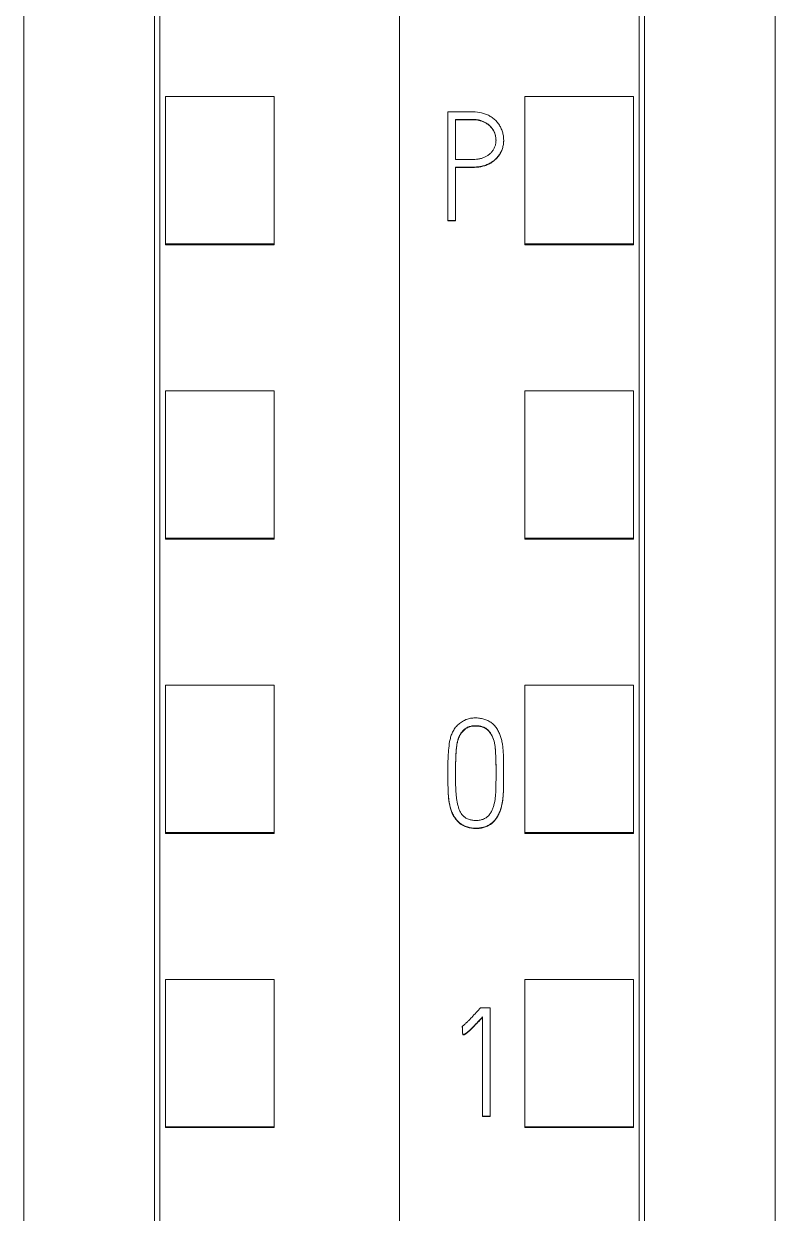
# Model space of a CAD drawing. Header units: millimetres. Extents: x 4134 to 7422, y 1400 to 3585.
# Drawn here: x 6035.75 to 6049.55, y 3293.16 to 3314.99 of the extents above; entities that cross this region are included whole.
import ezdxf

# ---------------------------------------------------------------- set-up
doc = ezdxf.new("R2010")
doc.units = ezdxf.units.MM
doc.layers.add('000-PI-Oprema', color=30, linetype='Continuous', lineweight=5)

# ---------------------------------------------------------------- blocks, each defined once
blk = doc.blocks.new('S7-1500 DQ HF - 6ES7522-1BL01-0AB0')
at = {"layer": '000-PI-Oprema', "color": 0, "linetype": 'ByBlock', "lineweight": 0}
for p, q in [((0, 134.681), (0, 21.262)), ((4.4, 132.4), (4.4, 23.585)), ((2.3, 85.17), (2.3, 87.872)), ((4.3, 87.872), (2.3, 87.872)), ((4.3, 85.17), (4.3, 87.872)), ((0.887, 87.592), (0.887, 85.597)), ((1.028, 86.718), (1.028, 87.451)), ((1.913, 87.066), (1.913, 87.072)), ((1.028, 85.597), (1.028, 86.577)), ((0.887, 85.597), (0.887, 85.591)), ((0.887, 85.597), (1.028, 85.597)), ((1.028, 85.591), (0.887, 85.591)), ((1.028, 85.597), (1.028, 85.591)), ((4.3, 85.17), (2.3, 85.17)), ((2.3, 85.149), (2.3, 85.17)), ((4.3, 85.149), (2.3, 85.149)), ((4.3, 85.149), (4.3, 85.17)), ((2.3, 79.769), (2.3, 82.471)), ((4.3, 82.471), (2.3, 82.471)), ((4.3, 79.769), (4.3, 82.471)), ((4.3, 79.769), (2.3, 79.769)), ((2.3, 79.75), (2.3, 79.769)), ((4.3, 79.75), (2.3, 79.75)), ((4.3, 79.75), (4.3, 79.769)), ((2.3, 74.367), (2.3, 77.069)), ((4.3, 77.069), (2.3, 77.069)), ((4.3, 74.367), (4.3, 77.069)), ((0.888, 75.469), (0.888, 75.462)), ((1.912, 75.42), (1.912, 75.427)), ((2.3, 74.35), (2.3, 74.367)), ((4.3, 74.367), (2.3, 74.367)), ((4.3, 74.35), (2.3, 74.35)), ((4.3, 74.35), (4.3, 74.367)), ((2.3, 68.966), (2.3, 71.667)), ((4.3, 71.667), (2.3, 71.667)), ((4.3, 68.966), (4.3, 71.667)), ((1.664, 71.151), (1.489, 71.151)), ((1.525, 70.98), (1.525, 69.163)), ((1.664, 69.163), (1.664, 71.151)), ((1.153, 70.806), (1.153, 70.8)), ((1.161, 70.658), (1.161, 70.652)), ((1.525, 69.163), (1.525, 69.156)), ((1.525, 69.163), (1.664, 69.163)), ((1.664, 69.156), (1.525, 69.156)), ((1.664, 69.163), (1.664, 69.156)), ((2.3, 68.95), (2.3, 68.966)), ((4.3, 68.966), (2.3, 68.966)), ((4.3, 68.95), (2.3, 68.95)), ((4.3, 68.95), (4.3, 68.966))]:
    blk.add_line(p, q, dxfattribs=at)
for points, knots in [([(4.5, 132.586), (4.5, 129.542), (4.5, 119.972), (4.5, 105.802), (4.5, 91.235), (4.5, 77.025), (4.5, 62.731), (4.5, 47.245), (4.5, 34.605), (4.5, 26.64), (4.5, 23.299)], [0, 0, 0, 0, 0.083934, 0.263736, 0.389889, 0.484142, 0.653794, 0.78188, 0.908517, 1, 1, 1, 1]), ([(6.9, 129.52), (6.9, 127.497), (6.9, 118.948), (6.9, 105.802), (6.9, 91.235), (6.9, 77.025), (6.9, 62.731), (6.9, 47.245), (6.9, 34.486), (6.9, 25.605), (6.9, 21.348), (6.9, 20.55)], [0, 0, 0, 0, 0.055935, 0.236292, 0.362833, 0.457376, 0.627551, 0.756032, 0.883059, 0.978086, 1, 1, 1, 1]), ([(1.028, 86.577), (1.08, 86.577), (1.132, 86.577), (1.235, 86.576), (1.287, 86.575), (1.364, 86.577), (1.39, 86.578), (1.428, 86.582), (1.441, 86.583), (1.467, 86.586), (1.48, 86.588), (1.518, 86.595), (1.543, 86.601), (1.592, 86.617), (1.616, 86.627), (1.651, 86.644), (1.663, 86.65), (1.685, 86.663), (1.696, 86.67), (1.728, 86.692), (1.748, 86.709), (1.776, 86.735), (1.785, 86.745), (1.802, 86.764), (1.811, 86.774), (1.834, 86.804), (1.848, 86.826), (1.865, 86.86), (1.871, 86.872), (1.881, 86.896), (1.886, 86.908), (1.898, 86.945), (1.903, 86.97), (1.909, 87.008), (1.911, 87.021), (1.913, 87.047), (1.913, 87.06), (1.913, 87.099), (1.911, 87.125), (1.905, 87.163), (1.903, 87.175), (1.897, 87.201), (1.894, 87.213), (1.882, 87.25), (1.873, 87.274), (1.856, 87.309), (1.85, 87.32), (1.837, 87.343), (1.83, 87.354), (1.808, 87.386), (1.791, 87.406), (1.756, 87.443), (1.736, 87.46), (1.706, 87.484), (1.695, 87.491), (1.673, 87.506), (1.662, 87.512), (1.628, 87.531), (1.605, 87.541), (1.568, 87.555), (1.556, 87.559), (1.531, 87.566), (1.518, 87.569), (1.455, 87.583), (1.404, 87.589), (1.327, 87.593), (1.301, 87.594), (1.249, 87.594), (1.198, 87.594), (1.146, 87.593), (1.094, 87.592), (1.016, 87.592), (0.939, 87.592), (0.887, 87.592)], [0, 0, 0, 0, 0.0625, 0.0625, 0.125, 0.125, 0.15625, 0.15625, 0.171875, 0.171875, 0.1875, 0.1875, 0.21875, 0.21875, 0.25, 0.25, 0.265625, 0.265625, 0.28125, 0.28125, 0.3125, 0.3125, 0.328125, 0.328125, 0.34375, 0.34375, 0.375, 0.375, 0.390625, 0.390625, 0.40625, 0.40625, 0.4375, 0.4375, 0.453125, 0.453125, 0.46875, 0.46875, 0.5, 0.5, 0.515625, 0.515625, 0.53125, 0.53125, 0.5625, 0.5625, 0.578125, 0.578125, 0.59375, 0.59375, 0.625, 0.625, 0.65625, 0.65625, 0.671875, 0.671875, 0.6875, 0.6875, 0.71875, 0.71875, 0.734375, 0.734375, 0.75, 0.75, 0.8125, 0.8125, 0.84375, 0.84375, 0.875, 0.90625, 0.90625, 0.9375, 1, 1, 1, 1]), ([(1.028, 87.451), (1.067, 87.452), (1.106, 87.451), (1.164, 87.451), (1.183, 87.451), (1.222, 87.452), (1.241, 87.452), (1.299, 87.454), (1.338, 87.454), (1.396, 87.45), (1.415, 87.448), (1.454, 87.442), (1.473, 87.438), (1.501, 87.429), (1.511, 87.426), (1.53, 87.419), (1.539, 87.415), (1.566, 87.403), (1.583, 87.393), (1.608, 87.377), (1.617, 87.371), (1.633, 87.36), (1.64, 87.353), (1.663, 87.334), (1.676, 87.32), (1.695, 87.297), (1.701, 87.289), (1.713, 87.273), (1.718, 87.264), (1.733, 87.238), (1.741, 87.22), (1.752, 87.193), (1.755, 87.183), (1.76, 87.164), (1.762, 87.154), (1.768, 87.125), (1.771, 87.105), (1.772, 87.076), (1.772, 87.066), (1.771, 87.046), (1.77, 87.036), (1.766, 87.006), (1.762, 86.987), (1.753, 86.959), (1.75, 86.95), (1.742, 86.931), (1.738, 86.922), (1.724, 86.896), (1.713, 86.879), (1.695, 86.856), (1.688, 86.848), (1.675, 86.834), (1.667, 86.827), (1.645, 86.807), (1.629, 86.795), (1.604, 86.779), (1.595, 86.774), (1.578, 86.765), (1.568, 86.761), (1.541, 86.749), (1.522, 86.742), (1.493, 86.734), (1.484, 86.732), (1.464, 86.728), (1.454, 86.727), (1.425, 86.722), (1.405, 86.721), (1.365, 86.718), (1.345, 86.718), (1.306, 86.717), (1.266, 86.717), (1.227, 86.718), (1.187, 86.718), (1.167, 86.718), (1.108, 86.718), (1.068, 86.718), (1.028, 86.718)], [0, 0, 0, 0, 0.0625, 0.0625, 0.09375, 0.09375, 0.125, 0.125, 0.1875, 0.1875, 0.21875, 0.21875, 0.25, 0.25, 0.265625, 0.265625, 0.28125, 0.28125, 0.3125, 0.3125, 0.328125, 0.328125, 0.34375, 0.34375, 0.375, 0.375, 0.390625, 0.390625, 0.40625, 0.40625, 0.4375, 0.4375, 0.453125, 0.453125, 0.46875, 0.46875, 0.5, 0.5, 0.515625, 0.515625, 0.53125, 0.53125, 0.5625, 0.5625, 0.578125, 0.578125, 0.59375, 0.59375, 0.625, 0.625, 0.640625, 0.640625, 0.65625, 0.65625, 0.6875, 0.6875, 0.703125, 0.703125, 0.71875, 0.71875, 0.75, 0.75, 0.765625, 0.765625, 0.78125, 0.78125, 0.8125, 0.8125, 0.84375, 0.84375, 0.875, 0.90625, 0.90625, 0.9375, 0.9375, 1, 1, 1, 1]), ([(1.772, 87.066), (1.772, 87.069), (1.772, 87.072), (1.771, 87.085), (1.771, 87.095), (1.769, 87.115), (1.767, 87.124), (1.762, 87.154), (1.756, 87.173), (1.746, 87.201), (1.743, 87.21), (1.734, 87.228), (1.721, 87.254), (1.705, 87.279), (1.686, 87.302), (1.68, 87.309), (1.666, 87.324), (1.659, 87.331), (1.637, 87.351), (1.621, 87.363), (1.596, 87.379), (1.587, 87.384), (1.57, 87.394), (1.561, 87.398), (1.534, 87.411), (1.516, 87.418), (1.478, 87.43), (1.459, 87.435), (1.42, 87.441), (1.4, 87.444), (1.342, 87.448), (1.302, 87.448), (1.244, 87.446), (1.224, 87.446), (1.185, 87.445), (1.165, 87.445), (1.107, 87.445), (1.067, 87.446), (1.028, 87.445)], [0, 0, 0, 0, 0.009533, 0.009533, 0.040485, 0.040485, 0.071437, 0.071437, 0.133342, 0.133342, 0.164294, 0.164294, 0.195246, 0.25715, 0.25715, 0.288102, 0.288102, 0.319054, 0.319054, 0.380958, 0.380958, 0.41191, 0.41191, 0.442862, 0.442862, 0.504767, 0.504767, 0.566671, 0.566671, 0.628575, 0.628575, 0.752383, 0.752383, 0.814287, 0.814287, 0.876192, 0.876192, 1, 1, 1, 1]), ([(1.913, 87.066), (1.913, 87.041), (1.911, 87.016), (1.906, 86.979), (1.903, 86.966), (1.897, 86.941), (1.894, 86.928), (1.882, 86.891), (1.872, 86.867), (1.849, 86.822), (1.835, 86.8), (1.811, 86.769), (1.803, 86.759), (1.786, 86.739), (1.777, 86.73), (1.749, 86.703), (1.729, 86.687), (1.697, 86.665), (1.686, 86.658), (1.663, 86.644), (1.652, 86.638), (1.617, 86.621), (1.593, 86.611), (1.556, 86.599), (1.544, 86.596), (1.518, 86.589), (1.506, 86.587), (1.442, 86.575), (1.391, 86.572), (1.287, 86.569), (1.236, 86.57), (1.132, 86.571), (1.08, 86.571), (1.028, 86.571)], [0, 0, 0, 0, 0.065171, 0.065171, 0.098558, 0.098558, 0.131944, 0.131944, 0.198718, 0.198718, 0.265491, 0.265491, 0.298878, 0.298878, 0.332265, 0.332265, 0.399038, 0.399038, 0.432425, 0.432425, 0.465812, 0.465812, 0.532585, 0.532585, 0.565972, 0.565972, 0.599359, 0.599359, 0.732906, 0.732906, 0.866453, 0.866453, 1, 1, 1, 1]), ([(1.229, 76.44), (1.254, 76.45), (1.28, 76.457), (1.333, 76.466), (1.36, 76.469), (1.414, 76.47), (1.441, 76.468), (1.494, 76.46), (1.521, 76.455), (1.56, 76.443), (1.572, 76.439), (1.598, 76.43), (1.622, 76.419), (1.646, 76.406), (1.663, 76.396), (1.669, 76.392), (1.68, 76.385), (1.686, 76.381), (1.713, 76.361), (1.732, 76.342), (1.759, 76.312), (1.767, 76.301), (1.783, 76.279), (1.79, 76.268), (1.811, 76.234), (1.823, 76.21), (1.845, 76.161), (1.854, 76.135), (1.865, 76.097), (1.869, 76.084), (1.876, 76.058), (1.885, 76.019), (1.899, 75.927), (1.905, 75.848), (1.909, 75.742), (1.91, 75.689), (1.912, 75.583), (1.912, 75.53), (1.912, 75.424), (1.912, 75.318), (1.91, 75.212), (1.907, 75.106), (1.905, 75.053), (1.894, 74.948), (1.885, 74.896), (1.868, 74.831), (1.864, 74.818), (1.856, 74.792), (1.852, 74.779), (1.837, 74.741), (1.827, 74.716), (1.808, 74.68), (1.802, 74.668), (1.788, 74.645), (1.781, 74.634), (1.757, 74.601), (1.74, 74.581), (1.711, 74.553), (1.701, 74.544), (1.685, 74.531), (1.679, 74.527), (1.668, 74.52), (1.662, 74.516), (1.634, 74.498), (1.609, 74.486), (1.571, 74.472), (1.558, 74.468), (1.532, 74.46), (1.519, 74.457), (1.479, 74.45), (1.453, 74.447), (1.412, 74.445), (1.399, 74.445), (1.371, 74.446), (1.358, 74.447), (1.317, 74.451), (1.291, 74.456), (1.252, 74.466), (1.239, 74.471), (1.214, 74.48), (1.201, 74.485), (1.164, 74.502), (1.141, 74.515), (1.108, 74.539), (1.097, 74.548), (1.077, 74.566), (1.067, 74.576), (1.04, 74.606), (1.024, 74.627), (1.002, 74.661), (0.995, 74.673), (0.982, 74.697), (0.976, 74.709), (0.959, 74.746), (0.95, 74.771), (0.938, 74.809), (0.934, 74.822), (0.927, 74.849), (0.924, 74.862), (0.916, 74.902), (0.911, 74.928), (0.893, 75.061), (0.891, 75.168), (0.888, 75.329), (0.888, 75.382), (0.888, 75.489), (0.888, 75.543), (0.889, 75.65), (0.89, 75.703), (0.895, 75.81), (0.899, 75.863), (0.91, 75.969), (0.917, 76.022), (0.935, 76.1), (0.942, 76.126), (0.956, 76.165), (0.961, 76.178), (0.972, 76.203), (0.978, 76.216), (0.998, 76.252), (1.013, 76.274), (1.039, 76.307), (1.048, 76.317), (1.067, 76.337), (1.077, 76.346), (1.108, 76.373), (1.13, 76.39), (1.166, 76.411), (1.178, 76.418), (1.197, 76.427), (1.206, 76.431), (1.218, 76.436), (1.222, 76.438), (1.226, 76.439), (1.227, 76.439), (1.229, 76.44)], [0, 0, 0, 0, 0.015625, 0.015625, 0.03125, 0.03125, 0.046875, 0.046875, 0.0625, 0.0625, 0.070312, 0.070312, 0.078125, 0.085937, 0.085937, 0.089844, 0.089844, 0.09375, 0.09375, 0.109375, 0.109375, 0.117187, 0.117187, 0.125, 0.125, 0.140625, 0.140625, 0.15625, 0.15625, 0.164062, 0.164062, 0.171875, 0.1875, 0.21875, 0.21875, 0.25, 0.25, 0.28125, 0.28125, 0.3125, 0.34375, 0.34375, 0.375, 0.375, 0.40625, 0.40625, 0.414062, 0.414062, 0.421875, 0.421875, 0.4375, 0.4375, 0.445312, 0.445312, 0.453125, 0.453125, 0.46875, 0.46875, 0.476562, 0.476562, 0.480469, 0.480469, 0.484375, 0.484375, 0.5, 0.5, 0.507812, 0.507812, 0.515625, 0.515625, 0.53125, 0.53125, 0.539062, 0.539062, 0.546875, 0.546875, 0.5625, 0.5625, 0.570312, 0.570312, 0.578125, 0.578125, 0.59375, 0.59375, 0.601562, 0.601562, 0.609375, 0.609375, 0.625, 0.625, 0.632812, 0.632812, 0.640625, 0.640625, 0.65625, 0.65625, 0.664062, 0.664062, 0.671875, 0.671875, 0.6875, 0.6875, 0.75, 0.75, 0.78125, 0.78125, 0.8125, 0.8125, 0.84375, 0.84375, 0.875, 0.875, 0.90625, 0.90625, 0.921875, 0.921875, 0.929687, 0.929687, 0.9375, 0.9375, 0.953125, 0.953125, 0.960937, 0.960937, 0.96875, 0.96875, 0.984375, 0.984375, 0.992188, 0.992188, 0.996094, 0.998047, 0.999023, 0.999023, 1, 1, 1, 1]), ([(1.572, 76.287), (1.592, 76.276), (1.609, 76.263), (1.641, 76.231), (1.656, 76.214), (1.681, 76.177), (1.692, 76.157), (1.711, 76.117), (1.719, 76.096), (1.741, 76.032), (1.749, 75.989), (1.758, 75.922), (1.76, 75.9), (1.763, 75.856), (1.764, 75.833), (1.77, 75.722), (1.772, 75.632), (1.774, 75.454), (1.773, 75.364), (1.771, 75.23), (1.77, 75.163), (1.767, 75.096), (1.763, 75.051), (1.761, 75.029), (1.753, 74.963), (1.745, 74.919), (1.728, 74.854), (1.722, 74.833), (1.71, 74.801), (1.706, 74.791), (1.697, 74.77), (1.688, 74.75), (1.677, 74.73), (1.665, 74.711), (1.658, 74.702), (1.637, 74.676), (1.621, 74.66), (1.594, 74.64), (1.584, 74.634), (1.565, 74.623), (1.555, 74.618), (1.534, 74.609), (1.523, 74.605), (1.502, 74.599), (1.491, 74.596), (1.458, 74.59), (1.436, 74.587), (1.402, 74.586), (1.391, 74.586), (1.368, 74.587), (1.357, 74.588), (1.324, 74.593), (1.302, 74.597), (1.27, 74.608), (1.26, 74.612), (1.239, 74.621), (1.219, 74.631), (1.2, 74.644), (1.187, 74.654), (1.183, 74.658), (1.174, 74.665), (1.17, 74.669), (1.159, 74.681), (1.152, 74.69), (1.138, 74.708), (1.132, 74.717), (1.115, 74.747), (1.105, 74.767), (1.089, 74.808), (1.082, 74.829), (1.073, 74.862), (1.07, 74.873), (1.064, 74.894), (1.057, 74.927), (1.051, 74.96), (1.042, 75.025), (1.039, 75.069), (1.031, 75.201), (1.029, 75.289), (1.029, 75.421), (1.03, 75.466), (1.03, 75.554), (1.031, 75.686), (1.035, 75.818), (1.046, 75.928), (1.049, 75.95), (1.055, 75.994), (1.059, 76.015), (1.067, 76.048), (1.07, 76.058), (1.076, 76.079), (1.08, 76.09), (1.092, 76.121), (1.101, 76.141), (1.117, 76.169), (1.123, 76.179), (1.135, 76.197), (1.142, 76.206), (1.163, 76.231), (1.178, 76.247), (1.204, 76.268), (1.213, 76.275), (1.231, 76.287), (1.241, 76.292), (1.27, 76.307), (1.291, 76.313), (1.335, 76.323), (1.357, 76.325), (1.401, 76.326), (1.423, 76.325), (1.467, 76.32), (1.489, 76.317), (1.521, 76.308), (1.531, 76.305), (1.547, 76.299), (1.552, 76.297), (1.559, 76.294), (1.562, 76.292), (1.567, 76.29), (1.569, 76.289), (1.572, 76.287)], [0, 0, 0, 0, 0.015625, 0.015625, 0.03125, 0.03125, 0.046875, 0.046875, 0.0625, 0.0625, 0.09375, 0.09375, 0.109375, 0.109375, 0.125, 0.125, 0.1875, 0.1875, 0.25, 0.25, 0.28125, 0.296875, 0.296875, 0.3125, 0.3125, 0.34375, 0.34375, 0.359375, 0.359375, 0.367188, 0.367188, 0.375, 0.382813, 0.382813, 0.390625, 0.390625, 0.40625, 0.40625, 0.414063, 0.414063, 0.421875, 0.421875, 0.429688, 0.429688, 0.4375, 0.4375, 0.453125, 0.453125, 0.460938, 0.460938, 0.46875, 0.46875, 0.484375, 0.484375, 0.492188, 0.492188, 0.5, 0.507813, 0.507813, 0.511719, 0.511719, 0.515625, 0.515625, 0.523438, 0.523438, 0.53125, 0.53125, 0.546875, 0.546875, 0.5625, 0.5625, 0.570313, 0.570313, 0.578125, 0.59375, 0.59375, 0.625, 0.625, 0.6875, 0.6875, 0.71875, 0.71875, 0.75, 0.8125, 0.8125, 0.828125, 0.828125, 0.84375, 0.84375, 0.851563, 0.851563, 0.859375, 0.859375, 0.875, 0.875, 0.882813, 0.882813, 0.890625, 0.890625, 0.90625, 0.90625, 0.914063, 0.914063, 0.921875, 0.921875, 0.9375, 0.9375, 0.953125, 0.953125, 0.96875, 0.96875, 0.984375, 0.984375, 0.992188, 0.992188, 0.996094, 0.996094, 0.998047, 0.998047, 1, 1, 1, 1]), ([(1.572, 76.281), (1.552, 76.292), (1.531, 76.3), (1.499, 76.308), (1.488, 76.31), (1.466, 76.314), (1.455, 76.315), (1.421, 76.319), (1.399, 76.32), (1.355, 76.318), (1.332, 76.316), (1.299, 76.309), (1.288, 76.306), (1.267, 76.298), (1.257, 76.294), (1.237, 76.284), (1.227, 76.278), (1.208, 76.266), (1.199, 76.259), (1.182, 76.244), (1.174, 76.236), (1.159, 76.22), (1.151, 76.212), (1.13, 76.185), (1.118, 76.166), (1.102, 76.137), (1.097, 76.127), (1.088, 76.106), (1.084, 76.096), (1.073, 76.064), (1.067, 76.042), (1.052, 75.977), (1.047, 75.933), (1.039, 75.845), (1.036, 75.8), (1.032, 75.711), (1.031, 75.667), (1.03, 75.577), (1.03, 75.533), (1.03, 75.45), (1.029, 75.411), (1.029, 75.373)], [0, 0, 0, 0, 0.050692, 0.050692, 0.076038, 0.076038, 0.101384, 0.101384, 0.152076, 0.152076, 0.202768, 0.202768, 0.228114, 0.228114, 0.25346, 0.25346, 0.278806, 0.278806, 0.304152, 0.304152, 0.329498, 0.329498, 0.354844, 0.354844, 0.405536, 0.405536, 0.430882, 0.430882, 0.456228, 0.456228, 0.506919, 0.506919, 0.608303, 0.608303, 0.709687, 0.709687, 0.811071, 0.811071, 0.912455, 0.912455, 1, 1, 1, 1]), ([(1.773, 75.469), (1.773, 75.495), (1.773, 75.521), (1.772, 75.635), (1.769, 75.723), (1.763, 75.855), (1.76, 75.899), (1.749, 75.986), (1.74, 76.029), (1.722, 76.081), (1.718, 76.091), (1.71, 76.112), (1.705, 76.122), (1.691, 76.152), (1.68, 76.172), (1.661, 76.199), (1.655, 76.208), (1.64, 76.225), (1.625, 76.242), (1.609, 76.256), (1.595, 76.266), (1.591, 76.269), (1.582, 76.275), (1.577, 76.278), (1.572, 76.281)], [0, 0, 0, 0, 0.088977, 0.088977, 0.392651, 0.392651, 0.544488, 0.544488, 0.696326, 0.696326, 0.734285, 0.734285, 0.772244, 0.772244, 0.848163, 0.848163, 0.886122, 0.886122, 0.924081, 0.962041, 0.962041, 0.98102, 0.98102, 1, 1, 1, 1]), ([(0.888, 75.462), (0.888, 75.399), (0.888, 75.335), (0.89, 75.217), (0.891, 75.164), (0.895, 75.083), (0.897, 75.056), (0.901, 75.003), (0.904, 74.976), (0.915, 74.896), (0.925, 74.843), (0.945, 74.778), (0.95, 74.766), (0.959, 74.74), (0.964, 74.728), (0.981, 74.691), (0.994, 74.668), (1.015, 74.634), (1.023, 74.623), (1.039, 74.601), (1.048, 74.591), (1.075, 74.561), (1.095, 74.543), (1.127, 74.519), (1.139, 74.511), (1.162, 74.497), (1.174, 74.491), (1.211, 74.474), (1.236, 74.465), (1.275, 74.454), (1.288, 74.451), (1.315, 74.446), (1.328, 74.444), (1.368, 74.439), (1.395, 74.438), (1.436, 74.44), (1.45, 74.441), (1.476, 74.443), (1.49, 74.445), (1.529, 74.453), (1.555, 74.46), (1.593, 74.474), (1.606, 74.479), (1.63, 74.491), (1.642, 74.497), (1.677, 74.518), (1.698, 74.534), (1.738, 74.572), (1.755, 74.592), (1.779, 74.625), (1.786, 74.637), (1.8, 74.66), (1.807, 74.672), (1.826, 74.708), (1.836, 74.732), (1.855, 74.782), (1.863, 74.808), (1.877, 74.86), (1.883, 74.887), (1.892, 74.94), (1.903, 75.019), (1.907, 75.099), (1.91, 75.206), (1.912, 75.295), (1.912, 75.385), (1.912, 75.421)], [0, 0, 0, 0, 0.074801, 0.074801, 0.137845, 0.137845, 0.169367, 0.169367, 0.200889, 0.200889, 0.263933, 0.263933, 0.279694, 0.279694, 0.295455, 0.295455, 0.326976, 0.326976, 0.342737, 0.342737, 0.358498, 0.358498, 0.39002, 0.39002, 0.405781, 0.405781, 0.421542, 0.421542, 0.453064, 0.453064, 0.468825, 0.468825, 0.484586, 0.484586, 0.516108, 0.516108, 0.531869, 0.531869, 0.54763, 0.54763, 0.579151, 0.579151, 0.594912, 0.594912, 0.610673, 0.610673, 0.642195, 0.642195, 0.673717, 0.673717, 0.689478, 0.689478, 0.705239, 0.705239, 0.736761, 0.736761, 0.768283, 0.768283, 0.799805, 0.799805, 0.831326, 0.89437, 0.89437, 0.957414, 1, 1, 1, 1]), ([(1.489, 71.151), (1.462, 71.121), (1.435, 71.091), (1.381, 71.032), (1.353, 71.003), (1.312, 70.959), (1.298, 70.944), (1.27, 70.915), (1.256, 70.901), (1.228, 70.873), (1.213, 70.859), (1.183, 70.832), (1.168, 70.819), (1.153, 70.806)], [0, 0, 0, 0, 0.25, 0.25, 0.5, 0.5, 0.625, 0.625, 0.75, 0.75, 0.875, 0.875, 1, 1, 1, 1]), ([(1.161, 70.658), (1.167, 70.658), (1.172, 70.659), (1.182, 70.661), (1.187, 70.662), (1.197, 70.666), (1.201, 70.668), (1.21, 70.673), (1.214, 70.676), (1.227, 70.685), (1.235, 70.691), (1.251, 70.704), (1.259, 70.711), (1.282, 70.731), (1.297, 70.745), (1.326, 70.773), (1.341, 70.788), (1.384, 70.831), (1.413, 70.861), (1.469, 70.92), (1.497, 70.95), (1.525, 70.98)], [0, 0, 0, 0, 0.03125, 0.03125, 0.0625, 0.0625, 0.09375, 0.09375, 0.125, 0.125, 0.1875, 0.1875, 0.25, 0.25, 0.375, 0.375, 0.5, 0.5, 0.75, 0.75, 1, 1, 1, 1]), ([(1.525, 70.973), (1.497, 70.943), (1.469, 70.914), (1.413, 70.854), (1.384, 70.825), (1.341, 70.781), (1.326, 70.767), (1.297, 70.739), (1.282, 70.725), (1.259, 70.704), (1.251, 70.698), (1.235, 70.685), (1.227, 70.679), (1.214, 70.67), (1.21, 70.667), (1.201, 70.662), (1.197, 70.66), (1.187, 70.656), (1.182, 70.655), (1.172, 70.653), (1.167, 70.652), (1.161, 70.652)], [0, 0, 0, 0, 0.25, 0.25, 0.5, 0.5, 0.625, 0.625, 0.75, 0.75, 0.8125, 0.8125, 0.875, 0.875, 0.90625, 0.90625, 0.9375, 0.9375, 0.96875, 0.96875, 1, 1, 1, 1])]:
    blk.add_open_spline(points, degree=3, knots=knots, dxfattribs=at)
for points, weights in [([(1.153, 70.806), (1.157, 70.732), (1.161, 70.658)], [0.50000002343, 0.49999997657, 0.50000002343]), ([(1.161, 70.652), (1.157, 70.726), (1.153, 70.8)], [0.500000004466, 0.499999995534, 0.500000004466])]:
    blk.add_rational_spline(points, weights, degree=2, dxfattribs=at)
blk = doc.blocks.new('SIMATIC S7-1500 TM COUNT - 6ES7550-1AA01-0AB0')
at = {"color": 0, "linetype": 'ByBlock', "lineweight": 0}
for p, q in [((34.8, -12.319), (34.8, -125.738)), ((30.4, -123.415), (30.4, -14.6)), ((30.5, -61.83), (30.5, -59.128)), ((30.5, -59.128), (32.5, -59.128)), ((32.5, -61.83), (32.5, -59.128)), ((30.5, -61.851), (30.5, -61.83)), ((30.5, -61.83), (32.5, -61.83)), ((30.5, -61.851), (32.5, -61.851)), ((32.5, -61.851), (32.5, -61.83)), ((30.5, -67.231), (30.5, -64.529)), ((30.5, -64.529), (32.5, -64.529)), ((32.5, -67.231), (32.5, -64.529)), ((30.5, -67.231), (32.5, -67.231)), ((30.5, -67.25), (30.5, -67.231)), ((30.5, -67.25), (32.5, -67.25)), ((32.5, -67.25), (32.5, -67.231)), ((30.5, -72.633), (30.5, -69.931)), ((30.5, -69.931), (32.5, -69.931)), ((32.5, -72.633), (32.5, -69.931)), ((30.5, -72.65), (30.5, -72.633)), ((30.5, -72.633), (32.5, -72.633)), ((30.5, -72.65), (32.5, -72.65)), ((32.5, -72.65), (32.5, -72.633)), ((30.5, -78.034), (30.5, -75.333)), ((30.5, -75.333), (32.5, -75.333)), ((32.5, -78.034), (32.5, -75.333)), ((30.5, -78.05), (30.5, -78.034)), ((30.5, -78.034), (32.5, -78.034)), ((30.5, -78.05), (32.5, -78.05)), ((32.5, -78.05), (32.5, -78.034))]:
    blk.add_line(p, q, dxfattribs=at)
for points, knots in [([(30.3, -123.701), (30.3, -120.36), (30.3, -112.395), (30.3, -99.755), (30.3, -84.269), (30.3, -69.975), (30.3, -55.765), (30.3, -41.198), (30.3, -27.028), (30.3, -17.458), (30.3, -14.414)], [0, 0, 0, 0, 0.091483, 0.21812, 0.346206, 0.515858, 0.610111, 0.736264, 0.916066, 1, 1, 1, 1]), ([(27.9, -17.48), (27.9, -19.503), (27.9, -28.052), (27.9, -41.198), (27.9, -55.765), (27.9, -69.975), (27.9, -84.269), (27.9, -99.755), (27.9, -112.514), (27.9, -121.395), (27.9, -125.652), (27.9, -126.45)], [0, 0, 0, 0, 0.055935, 0.236292, 0.362833, 0.457376, 0.627551, 0.756032, 0.883059, 0.978086, 1, 1, 1, 1])]:
    blk.add_open_spline(points, degree=3, knots=knots, dxfattribs=at)

msp = doc.modelspace()

# ---------------------------------------------------------------- block references
at = {"layer": '000-PI-Oprema', "color": 0, "linetype": 'ByBlock', "lineweight": 0}
for name, p in [('SIMATIC S7-1500 TM COUNT - 6ES7550-1AA01-0AB0', (6007.848, 3372.785)), ('S7-1500 DQ HF - 6ES7522-1BL01-0AB0', (6042.648, 3225.785))]:
    msp.add_blockref(name, p, dxfattribs=at)

doc.saveas('drawing.dxf')
